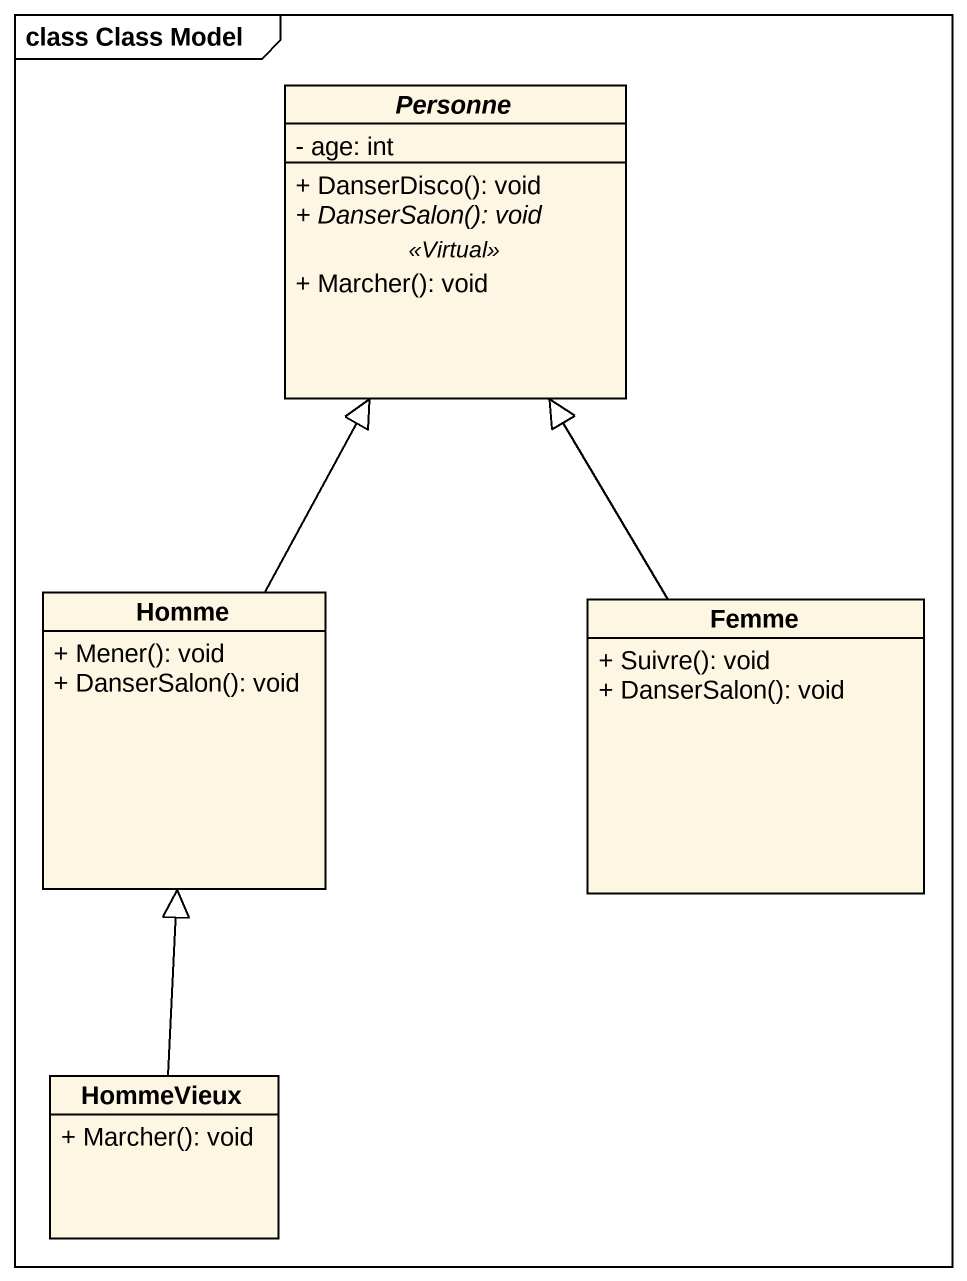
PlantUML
@startuml
mainframe class Class Model
hide circle
hide empty members
skinparam classAttributeIconSize 0
abstract class Personne {
  - age: int
  --
  + DanserDisco(): void
  {abstract} + DanserSalon(): void
  .. <<Virtual>> ..
  + Marcher(): void
}
class Homme {
  + Mener(): void
  + DanserSalon(): void
}
class Femme {
  + Suivre(): void
  + DanserSalon(): void
}
class HommeVieux {
  + Marcher(): void
}
Homme -up-|> Personne
Femme -up-|> Personne
HommeVieux -up-|> Homme
@enduml
